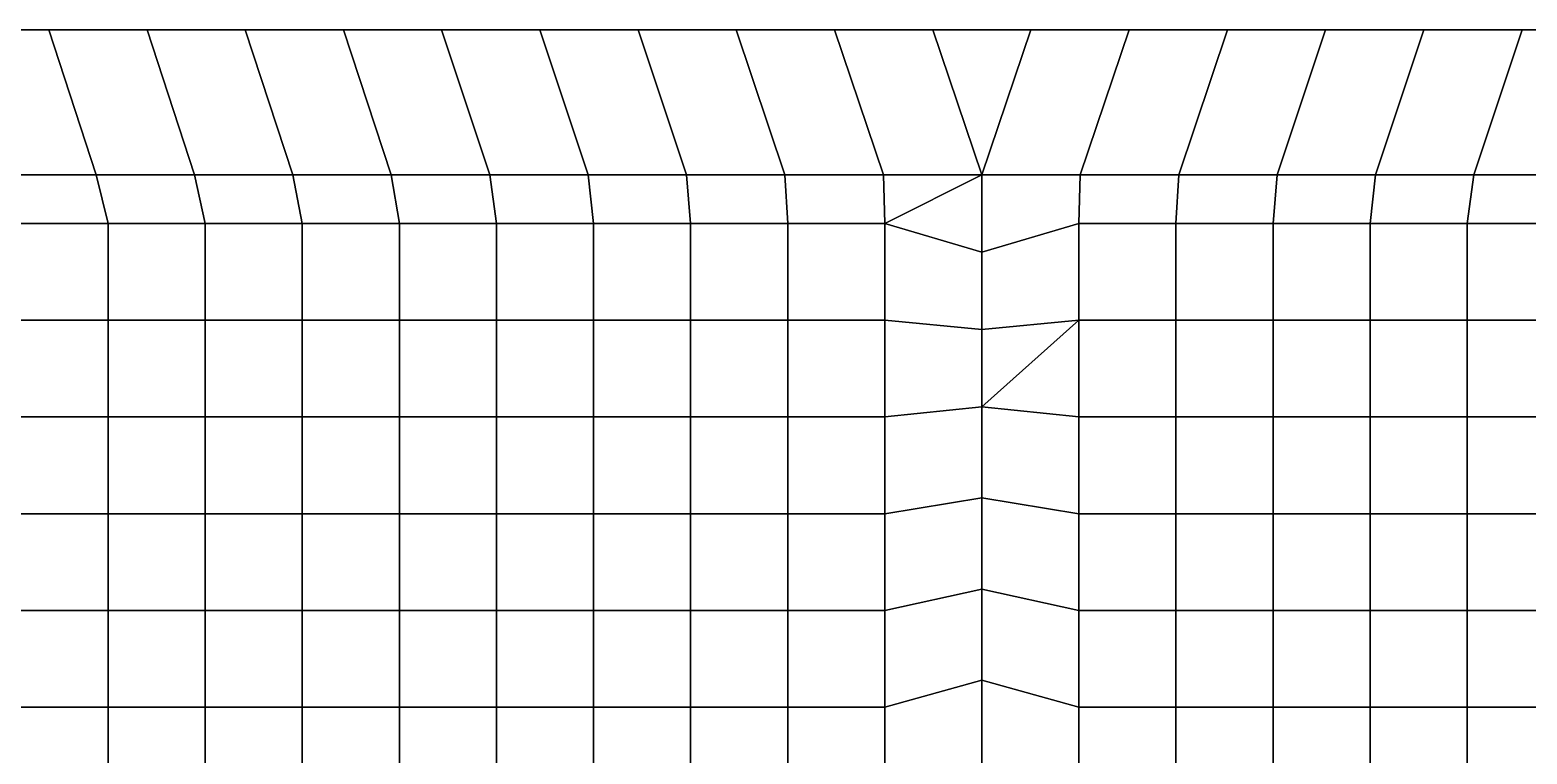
# Model space of a CAD drawing. Extents: x -13 to 39.3, y -26.5 to 20.6.
# Drawn here: x 8.23 to 15.97, y 16.8 to 20.55 of the extents above; entities that cross this region are included whole.
import ezdxf

# ---------------------------------------------------------------- set-up
doc = ezdxf.new("R2010")
doc.units = 0
doc.layers.add('BARS', color=1, linetype='CONTINUOUS')
doc.layers.add('FACES', color=5, linetype='CONTINUOUS')

msp = doc.modelspace()

# ---------------------------------------------------------------- linework, layer by layer
at = {"layer": 'BARS'}
for p, q in [((7.816, 20.55), (8.324, 20.55)), ((7.816, 20.55, 3.3), (8.324, 20.55, 3.3)), ((8.324, 20.55), (8.832, 20.55)), ((8.324, 20.55, 3.3), (8.832, 20.55, 3.3)), ((8.832, 20.55), (9.34, 20.55)), ((8.832, 20.55, 3.3), (9.34, 20.55, 3.3)), ((9.34, 20.55), (9.848, 20.55)), ((9.34, 20.55, 3.3), (9.848, 20.55, 3.3)), ((9.848, 20.55), (10.356, 20.55)), ((9.848, 20.55, 3.3), (10.356, 20.55, 3.3)), ((10.356, 20.55), (10.864, 20.55)), ((10.356, 20.55, 3.3), (10.864, 20.55, 3.3)), ((10.864, 20.55), (11.372, 20.55)), ((10.864, 20.55, 3.3), (11.372, 20.55, 3.3)), ((11.372, 20.55), (11.88, 20.55)), ((11.372, 20.55, 3.3), (11.88, 20.55, 3.3)), ((11.88, 20.55), (12.388, 20.55)), ((11.88, 20.55, 3.3), (12.388, 20.55, 3.3)), ((12.388, 20.55), (12.896, 20.55)), ((12.388, 20.55, 3.3), (12.896, 20.55, 3.3)), ((12.896, 20.55), (13.404, 20.55)), ((12.896, 20.55, 3.3), (13.404, 20.55, 3.3)), ((13.404, 20.55), (13.912, 20.55)), ((13.404, 20.55, 3.3), (13.912, 20.55, 3.3)), ((13.912, 20.55), (14.42, 20.55)), ((13.912, 20.55, 3.3), (14.42, 20.55, 3.3)), ((14.42, 20.55), (14.928, 20.55)), ((14.42, 20.55, 3.3), (14.928, 20.55, 3.3)), ((14.928, 20.55), (15.436, 20.55)), ((14.928, 20.55, 3.3), (15.436, 20.55, 3.3)), ((15.436, 20.55), (15.944, 20.55)), ((15.436, 20.55, 3.3), (15.944, 20.55, 3.3)), ((15.944, 20.55), (16.452, 20.55)), ((15.944, 20.55, 3.3), (16.452, 20.55, 3.3)), ((8.05909, 19.8), (8.56818, 19.8)), ((8.05909, 19.8, 3.3), (8.56818, 19.8, 3.3)), ((8.56818, 19.8), (9.07727, 19.8)), ((8.56818, 19.8, 3.3), (9.07727, 19.8, 3.3)), ((9.07727, 19.8), (9.58636, 19.8)), ((9.07727, 19.8, 3.3), (9.58636, 19.8, 3.3)), ((9.58636, 19.8), (10.0955, 19.8)), ((9.58636, 19.8, 3.3), (10.0955, 19.8, 3.3)), ((10.0955, 19.8), (10.6045, 19.8)), ((10.0955, 19.8, 3.3), (10.6045, 19.8, 3.3)), ((10.6045, 19.8), (11.1136, 19.8)), ((10.6045, 19.8, 3.3), (11.1136, 19.8, 3.3)), ((11.1136, 19.8), (11.6227, 19.8)), ((11.1136, 19.8, 3.3), (11.6227, 19.8, 3.3)), ((11.6227, 19.8), (12.1318, 19.8)), ((11.6227, 19.8, 3.3), (12.1318, 19.8, 3.3)), ((12.1318, 19.8), (12.6409, 19.8)), ((12.1318, 19.8, 3.3), (12.6409, 19.8, 3.3)), ((12.6409, 19.8), (13.15, 19.8)), ((12.6409, 19.8, 3.3), (13.15, 19.8, 3.3)), ((13.15, 19.8), (13.6591, 19.8)), ((13.15, 19.4), (13.15, 19.8)), ((13.15, 19.8, 3.3), (13.6591, 19.8, 3.3)), ((13.15, 19.4, 3.3), (13.15, 19.8, 3.3)), ((13.6591, 19.8), (14.1682, 19.8)), ((13.6591, 19.8, 3.3), (14.1682, 19.8, 3.3)), ((14.1682, 19.8), (14.6773, 19.8)), ((14.1682, 19.8, 3.3), (14.6773, 19.8, 3.3)), ((14.6773, 19.8), (15.1864, 19.8)), ((14.6773, 19.8, 3.3), (15.1864, 19.8, 3.3)), ((15.1864, 19.8), (15.6955, 19.8)), ((15.1864, 19.8, 3.3), (15.6955, 19.8, 3.3)), ((15.6955, 19.8), (16.2045, 19.8)), ((15.6955, 19.8, 3.3), (16.2045, 19.8, 3.3)), ((13.15, 19), (13.15, 19.4)), ((13.15, 19, 3.3), (13.15, 19.4, 3.3)), ((13.15, 18.6), (13.15, 19)), ((13.15, 18.6, 3.3), (13.15, 19, 3.3)), ((13.15, 18.1286), (13.15, 18.6)), ((13.15, 18.1286, 3.3), (13.15, 18.6, 3.3)), ((13.15, 17.6571), (13.15, 18.1286)), ((13.15, 17.6571, 3.3), (13.15, 18.1286, 3.3)), ((13.15, 17.1857), (13.15, 17.6571)), ((13.15, 17.1857, 3.3), (13.15, 17.6571, 3.3)), ((13.15, 16.7143), (13.15, 17.1857)), ((13.15, 16.7143, 3.3), (13.15, 17.1857, 3.3))]:
    msp.add_line(p, q, dxfattribs=at)
at = {"layer": 'FACES'}
for points in [[(8.56818, 19.8), (8.324, 20.55), (7.816, 20.55), (8.05909, 19.8)], [(8.56818, 19.8, 3.3), (8.324, 20.55, 3.3), (7.816, 20.55, 3.3), (8.05909, 19.8, 3.3)], [(9.07727, 19.8), (8.832, 20.55), (8.324, 20.55), (8.56818, 19.8)], [(9.07727, 19.8, 3.3), (8.832, 20.55, 3.3), (8.324, 20.55, 3.3), (8.56818, 19.8, 3.3)], [(9.58636, 19.8), (9.34, 20.55), (8.832, 20.55), (9.07727, 19.8)], [(9.58636, 19.8, 3.3), (9.34, 20.55, 3.3), (8.832, 20.55, 3.3), (9.07727, 19.8, 3.3)], [(10.0955, 19.8), (9.848, 20.55), (9.34, 20.55), (9.58636, 19.8)], [(10.0955, 19.8, 3.3), (9.848, 20.55, 3.3), (9.34, 20.55, 3.3), (9.58636, 19.8, 3.3)], [(10.6045, 19.8), (10.356, 20.55), (9.848, 20.55), (10.0955, 19.8)], [(10.6045, 19.8, 3.3), (10.356, 20.55, 3.3), (9.848, 20.55, 3.3), (10.0955, 19.8, 3.3)], [(11.1136, 19.8), (10.864, 20.55), (10.356, 20.55), (10.6045, 19.8)], [(11.1136, 19.8, 3.3), (10.864, 20.55, 3.3), (10.356, 20.55, 3.3), (10.6045, 19.8, 3.3)], [(11.6227, 19.8), (11.372, 20.55), (10.864, 20.55), (11.1136, 19.8)], [(11.6227, 19.8, 3.3), (11.372, 20.55, 3.3), (10.864, 20.55, 3.3), (11.1136, 19.8, 3.3)], [(12.1318, 19.8), (11.88, 20.55), (11.372, 20.55), (11.6227, 19.8)], [(12.1318, 19.8, 3.3), (11.88, 20.55, 3.3), (11.372, 20.55, 3.3), (11.6227, 19.8, 3.3)], [(12.6409, 19.8), (12.388, 20.55), (11.88, 20.55), (12.1318, 19.8)], [(12.6409, 19.8, 3.3), (12.388, 20.55, 3.3), (11.88, 20.55, 3.3), (12.1318, 19.8, 3.3)], [(13.15, 19.8), (12.896, 20.55), (12.388, 20.55), (12.6409, 19.8)], [(13.15, 19.8, 3.3), (12.896, 20.55, 3.3), (12.388, 20.55, 3.3), (12.6409, 19.8, 3.3)], [(13.15, 19.8), (13.404, 20.55), (12.896, 20.55)], [(13.15, 19.8, 3.3), (13.404, 20.55, 3.3), (12.896, 20.55, 3.3)], [(13.6591, 19.8), (13.912, 20.55), (13.404, 20.55), (13.15, 19.8)], [(13.6591, 19.8, 3.3), (13.912, 20.55, 3.3), (13.404, 20.55, 3.3), (13.15, 19.8, 3.3)], [(14.1682, 19.8), (14.42, 20.55), (13.912, 20.55), (13.6591, 19.8)], [(14.1682, 19.8, 3.3), (14.42, 20.55, 3.3), (13.912, 20.55, 3.3), (13.6591, 19.8, 3.3)], [(14.6773, 19.8), (14.928, 20.55), (14.42, 20.55), (14.1682, 19.8)], [(14.6773, 19.8, 3.3), (14.928, 20.55, 3.3), (14.42, 20.55, 3.3), (14.1682, 19.8, 3.3)], [(15.1864, 19.8), (15.436, 20.55), (14.928, 20.55), (14.6773, 19.8)], [(15.1864, 19.8, 3.3), (15.436, 20.55, 3.3), (14.928, 20.55, 3.3), (14.6773, 19.8, 3.3)], [(15.6955, 19.8), (15.944, 20.55), (15.436, 20.55), (15.1864, 19.8)], [(15.6955, 19.8, 3.3), (15.944, 20.55, 3.3), (15.436, 20.55, 3.3), (15.1864, 19.8, 3.3)], [(16.2045, 19.8), (16.452, 20.55), (15.944, 20.55), (15.6955, 19.8)], [(16.2045, 19.8, 3.3), (16.452, 20.55, 3.3), (15.944, 20.55, 3.3), (15.6955, 19.8, 3.3)], [(8.63098, 19.5486), (8.56818, 19.8), (8.05909, 19.8), (8.12887, 19.5486)], [(8.05909, 19.8), (8.05909, 19.8, 0.66), (8.56818, 19.8, 0.66), (8.56818, 19.8)], [(8.56818, 19.8, 0.66), (8.05909, 19.8, 0.66), (8.05909, 19.8, 1.32), (8.56818, 19.8, 1.32)], [(8.56818, 19.8, 1.32), (8.05909, 19.8, 1.32), (8.05909, 19.8, 1.98), (8.56818, 19.8, 1.98)], [(8.56818, 19.8, 1.98), (8.05909, 19.8, 1.98), (8.05909, 19.8, 2.64), (8.56818, 19.8, 2.64)], [(8.56818, 19.8, 2.64), (8.05909, 19.8, 2.64), (8.05909, 19.8, 3.3), (8.56818, 19.8, 3.3)], [(8.63098, 19.5486, 3.3), (8.56818, 19.8, 3.3), (8.05909, 19.8, 3.3), (8.12887, 19.5486, 3.3)], [(9.13309, 19.5486), (9.07727, 19.8), (8.56818, 19.8), (8.63098, 19.5486)], [(8.56818, 19.8), (8.56818, 19.8, 0.66), (9.07727, 19.8, 0.66), (9.07727, 19.8)], [(9.07727, 19.8, 0.66), (8.56818, 19.8, 0.66), (8.56818, 19.8, 1.32), (9.07727, 19.8, 1.32)], [(9.07727, 19.8, 1.32), (8.56818, 19.8, 1.32), (8.56818, 19.8, 1.98), (9.07727, 19.8, 1.98)], [(9.07727, 19.8, 1.98), (8.56818, 19.8, 1.98), (8.56818, 19.8, 2.64), (9.07727, 19.8, 2.64)], [(9.07727, 19.8, 2.64), (8.56818, 19.8, 2.64), (8.56818, 19.8, 3.3), (9.07727, 19.8, 3.3)], [(9.13309, 19.5486, 3.3), (9.07727, 19.8, 3.3), (8.56818, 19.8, 3.3), (8.63098, 19.5486, 3.3)], [(9.63521, 19.5486), (9.58636, 19.8), (9.07727, 19.8), (9.13309, 19.5486)], [(9.07727, 19.8), (9.07727, 19.8, 0.66), (9.58636, 19.8, 0.66), (9.58636, 19.8)], [(9.58636, 19.8, 0.66), (9.07727, 19.8, 0.66), (9.07727, 19.8, 1.32), (9.58636, 19.8, 1.32)], [(9.58636, 19.8, 1.32), (9.07727, 19.8, 1.32), (9.07727, 19.8, 1.98), (9.58636, 19.8, 1.98)], [(9.58636, 19.8, 1.98), (9.07727, 19.8, 1.98), (9.07727, 19.8, 2.64), (9.58636, 19.8, 2.64)], [(9.58636, 19.8, 2.64), (9.07727, 19.8, 2.64), (9.07727, 19.8, 3.3), (9.58636, 19.8, 3.3)], [(9.63521, 19.5486, 3.3), (9.58636, 19.8, 3.3), (9.07727, 19.8, 3.3), (9.13309, 19.5486, 3.3)], [(10.1373, 19.5486), (10.0955, 19.8), (9.58636, 19.8), (9.63521, 19.5486)], [(9.58636, 19.8), (9.58636, 19.8, 0.66), (10.0955, 19.8, 0.66), (10.0955, 19.8)], [(10.0955, 19.8, 0.66), (9.58636, 19.8, 0.66), (9.58636, 19.8, 1.32), (10.0955, 19.8, 1.32)], [(10.0955, 19.8, 1.32), (9.58636, 19.8, 1.32), (9.58636, 19.8, 1.98), (10.0955, 19.8, 1.98)], [(10.0955, 19.8, 1.98), (9.58636, 19.8, 1.98), (9.58636, 19.8, 2.64), (10.0955, 19.8, 2.64)], [(10.0955, 19.8, 2.64), (9.58636, 19.8, 2.64), (9.58636, 19.8, 3.3), (10.0955, 19.8, 3.3)], [(10.1373, 19.5486, 3.3), (10.0955, 19.8, 3.3), (9.58636, 19.8, 3.3), (9.63521, 19.5486, 3.3)], [(10.6394, 19.5486), (10.6045, 19.8), (10.0955, 19.8), (10.1373, 19.5486)], [(10.0955, 19.8), (10.0955, 19.8, 0.66), (10.6045, 19.8, 0.66), (10.6045, 19.8)], [(10.6045, 19.8, 0.66), (10.0955, 19.8, 0.66), (10.0955, 19.8, 1.32), (10.6045, 19.8, 1.32)], [(10.6045, 19.8, 1.32), (10.0955, 19.8, 1.32), (10.0955, 19.8, 1.98), (10.6045, 19.8, 1.98)], [(10.6045, 19.8, 1.98), (10.0955, 19.8, 1.98), (10.0955, 19.8, 2.64), (10.6045, 19.8, 2.64)], [(10.6045, 19.8, 2.64), (10.0955, 19.8, 2.64), (10.0955, 19.8, 3.3), (10.6045, 19.8, 3.3)], [(10.6394, 19.5486, 3.3), (10.6045, 19.8, 3.3), (10.0955, 19.8, 3.3), (10.1373, 19.5486, 3.3)], [(11.1415, 19.5486), (11.1136, 19.8), (10.6045, 19.8), (10.6394, 19.5486)], [(10.6045, 19.8), (10.6045, 19.8, 0.66), (11.1136, 19.8, 0.66), (11.1136, 19.8)], [(11.1136, 19.8, 0.66), (10.6045, 19.8, 0.66), (10.6045, 19.8, 1.32), (11.1136, 19.8, 1.32)], [(11.1136, 19.8, 1.32), (10.6045, 19.8, 1.32), (10.6045, 19.8, 1.98), (11.1136, 19.8, 1.98)], [(11.1136, 19.8, 1.98), (10.6045, 19.8, 1.98), (10.6045, 19.8, 2.64), (11.1136, 19.8, 2.64)], [(11.1136, 19.8, 2.64), (10.6045, 19.8, 2.64), (10.6045, 19.8, 3.3), (11.1136, 19.8, 3.3)], [(11.1415, 19.5486, 3.3), (11.1136, 19.8, 3.3), (10.6045, 19.8, 3.3), (10.6394, 19.5486, 3.3)], [(11.6437, 19.5486), (11.6227, 19.8), (11.1136, 19.8), (11.1415, 19.5486)], [(11.1136, 19.8), (11.1136, 19.8, 0.66), (11.6227, 19.8, 0.66), (11.6227, 19.8)], [(11.6227, 19.8, 0.66), (11.1136, 19.8, 0.66), (11.1136, 19.8, 1.32), (11.6227, 19.8, 1.32)], [(11.6227, 19.8, 1.32), (11.1136, 19.8, 1.32), (11.1136, 19.8, 1.98), (11.6227, 19.8, 1.98)], [(11.6227, 19.8, 1.98), (11.1136, 19.8, 1.98), (11.1136, 19.8, 2.64), (11.6227, 19.8, 2.64)], [(11.6227, 19.8, 2.64), (11.1136, 19.8, 2.64), (11.1136, 19.8, 3.3), (11.6227, 19.8, 3.3)], [(11.6437, 19.5486, 3.3), (11.6227, 19.8, 3.3), (11.1136, 19.8, 3.3), (11.1415, 19.5486, 3.3)], [(12.1458, 19.5486), (12.1318, 19.8), (11.6227, 19.8), (11.6437, 19.5486)], [(11.6227, 19.8), (11.6227, 19.8, 0.66), (12.1318, 19.8, 0.66), (12.1318, 19.8)], [(12.1318, 19.8, 0.66), (11.6227, 19.8, 0.66), (11.6227, 19.8, 1.32), (12.1318, 19.8, 1.32)], [(12.1318, 19.8, 1.32), (11.6227, 19.8, 1.32), (11.6227, 19.8, 1.98), (12.1318, 19.8, 1.98)], [(12.1318, 19.8, 1.98), (11.6227, 19.8, 1.98), (11.6227, 19.8, 2.64), (12.1318, 19.8, 2.64)], [(12.1318, 19.8, 2.64), (11.6227, 19.8, 2.64), (11.6227, 19.8, 3.3), (12.1318, 19.8, 3.3)], [(12.1458, 19.5486, 3.3), (12.1318, 19.8, 3.3), (11.6227, 19.8, 3.3), (11.6437, 19.5486, 3.3)], [(12.6479, 19.5486), (12.6409, 19.8), (12.1318, 19.8), (12.1458, 19.5486)], [(12.1318, 19.8), (12.1318, 19.8, 0.66), (12.6409, 19.8, 0.66), (12.6409, 19.8)], [(12.6409, 19.8, 0.66), (12.1318, 19.8, 0.66), (12.1318, 19.8, 1.32), (12.6409, 19.8, 1.32)], [(12.6409, 19.8, 1.32), (12.1318, 19.8, 1.32), (12.1318, 19.8, 1.98), (12.6409, 19.8, 1.98)], [(12.6409, 19.8, 1.98), (12.1318, 19.8, 1.98), (12.1318, 19.8, 2.64), (12.6409, 19.8, 2.64)], [(12.6409, 19.8, 2.64), (12.1318, 19.8, 2.64), (12.1318, 19.8, 3.3), (12.6409, 19.8, 3.3)], [(12.6479, 19.5486, 3.3), (12.6409, 19.8, 3.3), (12.1318, 19.8, 3.3), (12.1458, 19.5486, 3.3)], [(13.15, 19.8), (12.6409, 19.8), (12.6479, 19.5486)], [(12.6409, 19.8), (12.6409, 19.8, 0.66), (13.15, 19.8, 0.66), (13.15, 19.8)], [(13.15, 19.8, 0.66), (12.6409, 19.8, 0.66), (12.6409, 19.8, 1.32), (13.15, 19.8, 1.32)], [(13.15, 19.8, 1.32), (12.6409, 19.8, 1.32), (12.6409, 19.8, 1.98), (13.15, 19.8, 1.98)], [(13.15, 19.8, 1.98), (12.6409, 19.8, 1.98), (12.6409, 19.8, 2.64), (13.15, 19.8, 2.64)], [(13.15, 19.8, 2.64), (12.6409, 19.8, 2.64), (12.6409, 19.8, 3.3), (13.15, 19.8, 3.3)], [(13.15, 19.8, 3.3), (12.6409, 19.8, 3.3), (12.6479, 19.5486, 3.3)], [(13.15, 19.4), (13.15, 19.8), (12.6479, 19.5486)], [(13.15, 19.4, 3.3), (13.15, 19.8, 3.3), (12.6479, 19.5486, 3.3)], [(13.6521, 19.5486), (13.6591, 19.8), (13.15, 19.8), (13.15, 19.4)], [(13.15, 19.8), (13.15, 19.8, 0.66), (13.6591, 19.8, 0.66), (13.6591, 19.8)], [(13.15, 19.8, 0.66), (13.15, 19.8, 1.32), (13.6591, 19.8, 1.32), (13.6591, 19.8, 0.66)], [(13.15, 19.8, 1.32), (13.15, 19.8, 1.98), (13.6591, 19.8, 1.98), (13.6591, 19.8, 1.32)], [(13.15, 19.8, 1.98), (13.15, 19.8, 2.64), (13.6591, 19.8, 2.64), (13.6591, 19.8, 1.98)], [(13.6591, 19.8, 2.64), (13.15, 19.8, 2.64), (13.15, 19.8, 3.3), (13.6591, 19.8, 3.3)], [(13.15, 19.4, 0.66), (13.15, 19.4), (13.15, 19.8), (13.15, 19.8, 0.66)], [(13.15, 19.4, 0.66), (13.15, 19.8, 0.66), (13.15, 19.8, 1.32), (13.15, 19.4, 1.32)], [(13.15, 19.4, 1.32), (13.15, 19.8, 1.32), (13.15, 19.8, 1.98), (13.15, 19.4, 1.98)], [(13.15, 19.4, 1.98), (13.15, 19.8, 1.98), (13.15, 19.8, 2.64), (13.15, 19.4, 2.64)], [(13.15, 19.4, 2.64), (13.15, 19.8, 2.64), (13.15, 19.8, 3.3), (13.15, 19.4, 3.3)], [(13.6521, 19.5486, 3.3), (13.6591, 19.8, 3.3), (13.15, 19.8, 3.3), (13.15, 19.4, 3.3)], [(14.1542, 19.5486), (14.1682, 19.8), (13.6591, 19.8), (13.6521, 19.5486)], [(14.1542, 19.5486, 3.3), (14.1682, 19.8, 3.3), (13.6591, 19.8, 3.3), (13.6521, 19.5486, 3.3)], [(13.6591, 19.8), (13.6591, 19.8, 0.66), (14.1682, 19.8, 0.66), (14.1682, 19.8)], [(13.6591, 19.8, 0.66), (13.6591, 19.8, 1.32), (14.1682, 19.8, 1.32), (14.1682, 19.8, 0.66)], [(13.6591, 19.8, 1.32), (13.6591, 19.8, 1.98), (14.1682, 19.8, 1.98), (14.1682, 19.8, 1.32)], [(13.6591, 19.8, 1.98), (13.6591, 19.8, 2.64), (14.1682, 19.8, 2.64), (14.1682, 19.8, 1.98)], [(14.1682, 19.8, 2.64), (13.6591, 19.8, 2.64), (13.6591, 19.8, 3.3), (14.1682, 19.8, 3.3)], [(14.6563, 19.5486), (14.6773, 19.8), (14.1682, 19.8), (14.1542, 19.5486)], [(14.6563, 19.5486, 3.3), (14.6773, 19.8, 3.3), (14.1682, 19.8, 3.3), (14.1542, 19.5486, 3.3)], [(14.1682, 19.8), (14.1682, 19.8, 0.66), (14.6773, 19.8, 0.66), (14.6773, 19.8)], [(14.1682, 19.8, 0.66), (14.1682, 19.8, 1.32), (14.6773, 19.8, 1.32), (14.6773, 19.8, 0.66)], [(14.1682, 19.8, 1.32), (14.1682, 19.8, 1.98), (14.6773, 19.8, 1.98), (14.6773, 19.8, 1.32)], [(14.1682, 19.8, 1.98), (14.1682, 19.8, 2.64), (14.6773, 19.8, 2.64), (14.6773, 19.8, 1.98)], [(14.6773, 19.8, 2.64), (14.1682, 19.8, 2.64), (14.1682, 19.8, 3.3), (14.6773, 19.8, 3.3)], [(15.1585, 19.5486), (15.1864, 19.8), (14.6773, 19.8), (14.6563, 19.5486)], [(15.1585, 19.5486, 3.3), (15.1864, 19.8, 3.3), (14.6773, 19.8, 3.3), (14.6563, 19.5486, 3.3)], [(14.6773, 19.8), (14.6773, 19.8, 0.66), (15.1864, 19.8, 0.66), (15.1864, 19.8)], [(14.6773, 19.8, 0.66), (14.6773, 19.8, 1.32), (15.1864, 19.8, 1.32), (15.1864, 19.8, 0.66)], [(14.6773, 19.8, 1.32), (14.6773, 19.8, 1.98), (15.1864, 19.8, 1.98), (15.1864, 19.8, 1.32)], [(14.6773, 19.8, 1.98), (14.6773, 19.8, 2.64), (15.1864, 19.8, 2.64), (15.1864, 19.8, 1.98)], [(15.1864, 19.8, 2.64), (14.6773, 19.8, 2.64), (14.6773, 19.8, 3.3), (15.1864, 19.8, 3.3)], [(15.6606, 19.5486), (15.6955, 19.8), (15.1864, 19.8), (15.1585, 19.5486)], [(15.6606, 19.5486, 3.3), (15.6955, 19.8, 3.3), (15.1864, 19.8, 3.3), (15.1585, 19.5486, 3.3)], [(15.1864, 19.8), (15.1864, 19.8, 0.66), (15.6955, 19.8, 0.66), (15.6955, 19.8)], [(15.1864, 19.8, 0.66), (15.1864, 19.8, 1.32), (15.6955, 19.8, 1.32), (15.6955, 19.8, 0.66)], [(15.1864, 19.8, 1.32), (15.1864, 19.8, 1.98), (15.6955, 19.8, 1.98), (15.6955, 19.8, 1.32)], [(15.1864, 19.8, 1.98), (15.1864, 19.8, 2.64), (15.6955, 19.8, 2.64), (15.6955, 19.8, 1.98)], [(15.6955, 19.8, 2.64), (15.1864, 19.8, 2.64), (15.1864, 19.8, 3.3), (15.6955, 19.8, 3.3)], [(16.1627, 19.5486), (16.2045, 19.8), (15.6955, 19.8), (15.6606, 19.5486)], [(16.1627, 19.5486, 3.3), (16.2045, 19.8, 3.3), (15.6955, 19.8, 3.3), (15.6606, 19.5486, 3.3)], [(15.6955, 19.8), (15.6955, 19.8, 0.66), (16.2045, 19.8, 0.66), (16.2045, 19.8)], [(15.6955, 19.8, 0.66), (15.6955, 19.8, 1.32), (16.2045, 19.8, 1.32), (16.2045, 19.8, 0.66)], [(15.6955, 19.8, 1.32), (15.6955, 19.8, 1.98), (16.2045, 19.8, 1.98), (16.2045, 19.8, 1.32)], [(15.6955, 19.8, 1.98), (15.6955, 19.8, 2.64), (16.2045, 19.8, 2.64), (16.2045, 19.8, 1.98)], [(16.2045, 19.8, 2.64), (15.6955, 19.8, 2.64), (15.6955, 19.8, 3.3), (16.2045, 19.8, 3.3)], [(8.63098, 19.5486), (8.12887, 19.5486), (8.12887, 19.0479), (8.63098, 19.0479)], [(8.63098, 19.5486, 3.3), (8.12887, 19.5486, 3.3), (8.12887, 19.0479, 3.3), (8.63098, 19.0479, 3.3)], [(9.13309, 19.5486), (8.63098, 19.5486), (8.63098, 19.0479), (9.13309, 19.0479)], [(9.13309, 19.5486, 3.3), (8.63098, 19.5486, 3.3), (8.63098, 19.0479, 3.3), (9.13309, 19.0479, 3.3)], [(9.63521, 19.5486), (9.13309, 19.5486), (9.13309, 19.0479), (9.63521, 19.0479)], [(9.63521, 19.5486, 3.3), (9.13309, 19.5486, 3.3), (9.13309, 19.0479, 3.3), (9.63521, 19.0479, 3.3)], [(10.1373, 19.5486), (9.63521, 19.5486), (9.63521, 19.0479), (10.1373, 19.0479)], [(10.1373, 19.5486, 3.3), (9.63521, 19.5486, 3.3), (9.63521, 19.0479, 3.3), (10.1373, 19.0479, 3.3)], [(10.6394, 19.5486), (10.1373, 19.5486), (10.1373, 19.0479), (10.6394, 19.0479)], [(10.6394, 19.5486, 3.3), (10.1373, 19.5486, 3.3), (10.1373, 19.0479, 3.3), (10.6394, 19.0479, 3.3)], [(11.1415, 19.5486), (10.6394, 19.5486), (10.6394, 19.0479), (11.1415, 19.0479)], [(11.1415, 19.5486, 3.3), (10.6394, 19.5486, 3.3), (10.6394, 19.0479, 3.3), (11.1415, 19.0479, 3.3)], [(11.6437, 19.5486), (11.1415, 19.5486), (11.1415, 19.0479), (11.6437, 19.0479)], [(11.6437, 19.5486, 3.3), (11.1415, 19.5486, 3.3), (11.1415, 19.0479, 3.3), (11.6437, 19.0479, 3.3)], [(12.1458, 19.5486), (11.6437, 19.5486), (11.6437, 19.0479), (12.1458, 19.0479)], [(12.1458, 19.5486, 3.3), (11.6437, 19.5486, 3.3), (11.6437, 19.0479, 3.3), (12.1458, 19.0479, 3.3)], [(12.6479, 19.5486), (12.1458, 19.5486), (12.1458, 19.0479), (12.6479, 19.0479)], [(12.6479, 19.5486, 3.3), (12.1458, 19.5486, 3.3), (12.1458, 19.0479, 3.3), (12.6479, 19.0479, 3.3)], [(13.15, 19.4), (12.6479, 19.5486), (12.6479, 19.0479), (13.15, 19)], [(13.15, 19.4, 3.3), (12.6479, 19.5486, 3.3), (12.6479, 19.0479, 3.3), (13.15, 19, 3.3)], [(13.6521, 19.0479), (13.6521, 19.5486), (13.15, 19.4), (13.15, 19)], [(13.6521, 19.0479, 3.3), (13.6521, 19.5486, 3.3), (13.15, 19.4, 3.3), (13.15, 19, 3.3)], [(14.1542, 19.5486), (13.6521, 19.5486), (13.6521, 19.0479), (14.1542, 19.0479)], [(14.1542, 19.5486, 3.3), (13.6521, 19.5486, 3.3), (13.6521, 19.0479, 3.3), (14.1542, 19.0479, 3.3)], [(14.6563, 19.5486), (14.1542, 19.5486), (14.1542, 19.0479), (14.6563, 19.0479)], [(14.6563, 19.5486, 3.3), (14.1542, 19.5486, 3.3), (14.1542, 19.0479, 3.3), (14.6563, 19.0479, 3.3)], [(15.1585, 19.5486), (14.6563, 19.5486), (14.6563, 19.0479), (15.1585, 19.0479)], [(15.1585, 19.5486, 3.3), (14.6563, 19.5486, 3.3), (14.6563, 19.0479, 3.3), (15.1585, 19.0479, 3.3)], [(15.6606, 19.5486), (15.1585, 19.5486), (15.1585, 19.0479), (15.6606, 19.0479)], [(15.6606, 19.5486, 3.3), (15.1585, 19.5486, 3.3), (15.1585, 19.0479, 3.3), (15.6606, 19.0479, 3.3)], [(16.1627, 19.5486), (15.6606, 19.5486), (15.6606, 19.0479), (16.1627, 19.0479)], [(16.1627, 19.5486, 3.3), (15.6606, 19.5486, 3.3), (15.6606, 19.0479, 3.3), (16.1627, 19.0479, 3.3)], [(13.15, 19, 0.66), (13.15, 19), (13.15, 19.4), (13.15, 19.4, 0.66)], [(13.15, 19, 1.32), (13.15, 19, 0.66), (13.15, 19.4, 0.66), (13.15, 19.4, 1.32)], [(13.15, 19, 1.98), (13.15, 19, 1.32), (13.15, 19.4, 1.32), (13.15, 19.4, 1.98)], [(13.15, 19, 2.64), (13.15, 19, 1.98), (13.15, 19.4, 1.98), (13.15, 19.4, 2.64)], [(13.15, 19, 2.64), (13.15, 19.4, 2.64), (13.15, 19.4, 3.3), (13.15, 19, 3.3)], [(8.63098, 19.0479), (8.12887, 19.0479), (8.12887, 18.5472), (8.63098, 18.5472)], [(8.63098, 19.0479, 3.3), (8.12887, 19.0479, 3.3), (8.12887, 18.5472, 3.3), (8.63098, 18.5472, 3.3)], [(9.13309, 19.0479), (8.63098, 19.0479), (8.63098, 18.5472), (9.13309, 18.5472)], [(9.13309, 19.0479, 3.3), (8.63098, 19.0479, 3.3), (8.63098, 18.5472, 3.3), (9.13309, 18.5472, 3.3)], [(9.63521, 19.0479), (9.13309, 19.0479), (9.13309, 18.5472), (9.63521, 18.5472)], [(9.63521, 19.0479, 3.3), (9.13309, 19.0479, 3.3), (9.13309, 18.5472, 3.3), (9.63521, 18.5472, 3.3)], [(10.1373, 19.0479), (9.63521, 19.0479), (9.63521, 18.5472), (10.1373, 18.5472)], [(10.1373, 19.0479, 3.3), (9.63521, 19.0479, 3.3), (9.63521, 18.5472, 3.3), (10.1373, 18.5472, 3.3)], [(10.6394, 19.0479), (10.1373, 19.0479), (10.1373, 18.5472), (10.6394, 18.5472)], [(10.6394, 19.0479, 3.3), (10.1373, 19.0479, 3.3), (10.1373, 18.5472, 3.3), (10.6394, 18.5472, 3.3)], [(11.1415, 19.0479), (10.6394, 19.0479), (10.6394, 18.5472), (11.1415, 18.5472)], [(11.1415, 19.0479, 3.3), (10.6394, 19.0479, 3.3), (10.6394, 18.5472, 3.3), (11.1415, 18.5472, 3.3)], [(11.6437, 19.0479), (11.1415, 19.0479), (11.1415, 18.5472), (11.6437, 18.5472)], [(11.6437, 19.0479, 3.3), (11.1415, 19.0479, 3.3), (11.1415, 18.5472, 3.3), (11.6437, 18.5472, 3.3)], [(12.1458, 19.0479), (11.6437, 19.0479), (11.6437, 18.5472), (12.1458, 18.5472)], [(12.1458, 19.0479, 3.3), (11.6437, 19.0479, 3.3), (11.6437, 18.5472, 3.3), (12.1458, 18.5472, 3.3)], [(12.6479, 19.0479), (12.1458, 19.0479), (12.1458, 18.5472), (12.6479, 18.5472)], [(12.6479, 19.0479, 3.3), (12.1458, 19.0479, 3.3), (12.1458, 18.5472, 3.3), (12.6479, 18.5472, 3.3)], [(13.15, 19), (12.6479, 19.0479), (12.6479, 18.5472), (13.15, 18.6)], [(13.15, 19, 3.3), (12.6479, 19.0479, 3.3), (12.6479, 18.5472, 3.3), (13.15, 18.6, 3.3)], [(13.6521, 18.5472), (13.6521, 19.0479), (13.15, 18.6)], [(13.6521, 19.0479), (13.15, 19), (13.15, 18.6)], [(13.6521, 18.5472, 3.3), (13.6521, 19.0479, 3.3), (13.15, 18.6, 3.3)], [(13.6521, 19.0479, 3.3), (13.15, 19, 3.3), (13.15, 18.6, 3.3)], [(13.15, 18.6, 0.66), (13.15, 18.6), (13.15, 19), (13.15, 19, 0.66)], [(13.15, 18.6, 1.32), (13.15, 18.6, 0.66), (13.15, 19, 0.66), (13.15, 19, 1.32)], [(13.15, 18.6, 1.98), (13.15, 18.6, 1.32), (13.15, 19, 1.32), (13.15, 19, 1.98)], [(13.15, 18.6, 2.64), (13.15, 18.6, 1.98), (13.15, 19, 1.98), (13.15, 19, 2.64)], [(13.15, 18.6, 2.64), (13.15, 19, 2.64), (13.15, 19, 3.3), (13.15, 18.6, 3.3)], [(14.1542, 19.0479), (13.6521, 19.0479), (13.6521, 18.5472), (14.1542, 18.5472)], [(14.1542, 19.0479, 3.3), (13.6521, 19.0479, 3.3), (13.6521, 18.5472, 3.3), (14.1542, 18.5472, 3.3)], [(14.6563, 19.0479), (14.1542, 19.0479), (14.1542, 18.5472), (14.6563, 18.5472)], [(14.6563, 19.0479, 3.3), (14.1542, 19.0479, 3.3), (14.1542, 18.5472, 3.3), (14.6563, 18.5472, 3.3)], [(15.1585, 19.0479), (14.6563, 19.0479), (14.6563, 18.5472), (15.1585, 18.5472)], [(15.1585, 19.0479, 3.3), (14.6563, 19.0479, 3.3), (14.6563, 18.5472, 3.3), (15.1585, 18.5472, 3.3)], [(15.6606, 19.0479), (15.1585, 19.0479), (15.1585, 18.5472), (15.6606, 18.5472)], [(15.6606, 19.0479, 3.3), (15.1585, 19.0479, 3.3), (15.1585, 18.5472, 3.3), (15.6606, 18.5472, 3.3)], [(16.1627, 19.0479), (15.6606, 19.0479), (15.6606, 18.5472), (16.1627, 18.5472)], [(16.1627, 19.0479, 3.3), (15.6606, 19.0479, 3.3), (15.6606, 18.5472, 3.3), (16.1627, 18.5472, 3.3)], [(13.15, 18.1286), (13.15, 18.6), (12.6479, 18.5472), (12.6479, 18.0465)], [(13.15, 18.1286, 3.3), (13.15, 18.6, 3.3), (12.6479, 18.5472, 3.3), (12.6479, 18.0465, 3.3)], [(13.6521, 18.5472), (13.15, 18.6), (13.15, 18.1286), (13.6521, 18.0465)], [(13.15, 18.1286, 0.66), (13.15, 18.1286), (13.15, 18.6), (13.15, 18.6, 0.66)], [(13.15, 18.1286, 1.32), (13.15, 18.1286, 0.66), (13.15, 18.6, 0.66), (13.15, 18.6, 1.32)], [(13.15, 18.1286, 1.98), (13.15, 18.1286, 1.32), (13.15, 18.6, 1.32), (13.15, 18.6, 1.98)], [(13.15, 18.1286, 2.64), (13.15, 18.1286, 1.98), (13.15, 18.6, 1.98), (13.15, 18.6, 2.64)], [(13.15, 18.1286, 2.64), (13.15, 18.6, 2.64), (13.15, 18.6, 3.3), (13.15, 18.1286, 3.3)], [(13.6521, 18.5472, 3.3), (13.15, 18.6, 3.3), (13.15, 18.1286, 3.3), (13.6521, 18.0465, 3.3)], [(8.63098, 18.5472), (8.12887, 18.5472), (8.12887, 18.0465), (8.63098, 18.0465)], [(8.63098, 18.5472, 3.3), (8.12887, 18.5472, 3.3), (8.12887, 18.0465, 3.3), (8.63098, 18.0465, 3.3)], [(9.13309, 18.5472), (8.63098, 18.5472), (8.63098, 18.0465), (9.13309, 18.0465)], [(9.13309, 18.5472, 3.3), (8.63098, 18.5472, 3.3), (8.63098, 18.0465, 3.3), (9.13309, 18.0465, 3.3)], [(9.63521, 18.5472), (9.13309, 18.5472), (9.13309, 18.0465), (9.63521, 18.0465)], [(9.63521, 18.5472, 3.3), (9.13309, 18.5472, 3.3), (9.13309, 18.0465, 3.3), (9.63521, 18.0465, 3.3)], [(10.1373, 18.5472), (9.63521, 18.5472), (9.63521, 18.0465), (10.1373, 18.0465)], [(10.1373, 18.5472, 3.3), (9.63521, 18.5472, 3.3), (9.63521, 18.0465, 3.3), (10.1373, 18.0465, 3.3)], [(10.6394, 18.5472), (10.1373, 18.5472), (10.1373, 18.0465), (10.6394, 18.0465)], [(10.6394, 18.5472, 3.3), (10.1373, 18.5472, 3.3), (10.1373, 18.0465, 3.3), (10.6394, 18.0465, 3.3)], [(11.1415, 18.5472), (10.6394, 18.5472), (10.6394, 18.0465), (11.1415, 18.0465)], [(11.1415, 18.5472, 3.3), (10.6394, 18.5472, 3.3), (10.6394, 18.0465, 3.3), (11.1415, 18.0465, 3.3)], [(11.6437, 18.5472), (11.1415, 18.5472), (11.1415, 18.0465), (11.6437, 18.0465)], [(11.6437, 18.5472, 3.3), (11.1415, 18.5472, 3.3), (11.1415, 18.0465, 3.3), (11.6437, 18.0465, 3.3)], [(12.1458, 18.5472), (11.6437, 18.5472), (11.6437, 18.0465), (12.1458, 18.0465)], [(12.1458, 18.5472, 3.3), (11.6437, 18.5472, 3.3), (11.6437, 18.0465, 3.3), (12.1458, 18.0465, 3.3)], [(12.6479, 18.5472), (12.1458, 18.5472), (12.1458, 18.0465), (12.6479, 18.0465)], [(12.6479, 18.5472, 3.3), (12.1458, 18.5472, 3.3), (12.1458, 18.0465, 3.3), (12.6479, 18.0465, 3.3)], [(14.1542, 18.5472), (13.6521, 18.5472), (13.6521, 18.0465), (14.1542, 18.0465)], [(14.1542, 18.5472, 3.3), (13.6521, 18.5472, 3.3), (13.6521, 18.0465, 3.3), (14.1542, 18.0465, 3.3)], [(14.6563, 18.5472), (14.1542, 18.5472), (14.1542, 18.0465), (14.6563, 18.0465)], [(14.6563, 18.5472, 3.3), (14.1542, 18.5472, 3.3), (14.1542, 18.0465, 3.3), (14.6563, 18.0465, 3.3)], [(15.1585, 18.5472), (14.6563, 18.5472), (14.6563, 18.0465), (15.1585, 18.0465)], [(15.1585, 18.5472, 3.3), (14.6563, 18.5472, 3.3), (14.6563, 18.0465, 3.3), (15.1585, 18.0465, 3.3)], [(15.6606, 18.5472), (15.1585, 18.5472), (15.1585, 18.0465), (15.6606, 18.0465)], [(15.6606, 18.5472, 3.3), (15.1585, 18.5472, 3.3), (15.1585, 18.0465, 3.3), (15.6606, 18.0465, 3.3)], [(16.1627, 18.5472), (15.6606, 18.5472), (15.6606, 18.0465), (16.1627, 18.0465)], [(16.1627, 18.5472, 3.3), (15.6606, 18.5472, 3.3), (15.6606, 18.0465, 3.3), (16.1627, 18.0465, 3.3)], [(13.15, 18.1286), (12.6479, 18.0465), (12.6479, 17.5458), (13.15, 17.6571)], [(13.15, 18.1286, 3.3), (12.6479, 18.0465, 3.3), (12.6479, 17.5458, 3.3), (13.15, 17.6571, 3.3)], [(13.6521, 18.0465), (13.15, 18.1286), (13.15, 17.6571), (13.6521, 17.5458)], [(13.15, 17.6571, 0.66), (13.15, 17.6571), (13.15, 18.1286), (13.15, 18.1286, 0.66)], [(13.15, 17.6571, 1.32), (13.15, 17.6571, 0.66), (13.15, 18.1286, 0.66), (13.15, 18.1286, 1.32)], [(13.15, 17.6571, 1.98), (13.15, 17.6571, 1.32), (13.15, 18.1286, 1.32), (13.15, 18.1286, 1.98)], [(13.15, 17.6571, 2.64), (13.15, 17.6571, 1.98), (13.15, 18.1286, 1.98), (13.15, 18.1286, 2.64)], [(13.15, 17.6571, 2.64), (13.15, 18.1286, 2.64), (13.15, 18.1286, 3.3), (13.15, 17.6571, 3.3)], [(13.6521, 18.0465, 3.3), (13.15, 18.1286, 3.3), (13.15, 17.6571, 3.3), (13.6521, 17.5458, 3.3)], [(8.63098, 18.0465), (8.12887, 18.0465), (8.12887, 17.5458), (8.63098, 17.5458)], [(8.63098, 18.0465, 3.3), (8.12887, 18.0465, 3.3), (8.12887, 17.5458, 3.3), (8.63098, 17.5458, 3.3)], [(9.13309, 18.0465), (8.63098, 18.0465), (8.63098, 17.5458), (9.13309, 17.5458)], [(9.13309, 18.0465, 3.3), (8.63098, 18.0465, 3.3), (8.63098, 17.5458, 3.3), (9.13309, 17.5458, 3.3)], [(9.63521, 18.0465), (9.13309, 18.0465), (9.13309, 17.5458), (9.63521, 17.5458)], [(9.63521, 18.0465, 3.3), (9.13309, 18.0465, 3.3), (9.13309, 17.5458, 3.3), (9.63521, 17.5458, 3.3)], [(10.1373, 18.0465), (9.63521, 18.0465), (9.63521, 17.5458), (10.1373, 17.5458)], [(10.1373, 18.0465, 3.3), (9.63521, 18.0465, 3.3), (9.63521, 17.5458, 3.3), (10.1373, 17.5458, 3.3)], [(10.6394, 18.0465), (10.1373, 18.0465), (10.1373, 17.5458), (10.6394, 17.5458)], [(10.6394, 18.0465, 3.3), (10.1373, 18.0465, 3.3), (10.1373, 17.5458, 3.3), (10.6394, 17.5458, 3.3)], [(11.1415, 18.0465), (10.6394, 18.0465), (10.6394, 17.5458), (11.1415, 17.5458)], [(11.1415, 18.0465, 3.3), (10.6394, 18.0465, 3.3), (10.6394, 17.5458, 3.3), (11.1415, 17.5458, 3.3)], [(11.6437, 18.0465), (11.1415, 18.0465), (11.1415, 17.5458), (11.6437, 17.5458)], [(11.6437, 18.0465, 3.3), (11.1415, 18.0465, 3.3), (11.1415, 17.5458, 3.3), (11.6437, 17.5458, 3.3)], [(12.1458, 18.0465), (11.6437, 18.0465), (11.6437, 17.5458), (12.1458, 17.5458)], [(12.1458, 18.0465, 3.3), (11.6437, 18.0465, 3.3), (11.6437, 17.5458, 3.3), (12.1458, 17.5458, 3.3)], [(12.6479, 18.0465), (12.1458, 18.0465), (12.1458, 17.5458), (12.6479, 17.5458)], [(12.6479, 18.0465, 3.3), (12.1458, 18.0465, 3.3), (12.1458, 17.5458, 3.3), (12.6479, 17.5458, 3.3)], [(14.1542, 18.0465), (13.6521, 18.0465), (13.6521, 17.5458), (14.1542, 17.5458)], [(14.1542, 18.0465, 3.3), (13.6521, 18.0465, 3.3), (13.6521, 17.5458, 3.3), (14.1542, 17.5458, 3.3)], [(14.6563, 18.0465), (14.1542, 18.0465), (14.1542, 17.5458), (14.6563, 17.5458)], [(14.6563, 18.0465, 3.3), (14.1542, 18.0465, 3.3), (14.1542, 17.5458, 3.3), (14.6563, 17.5458, 3.3)], [(15.1585, 18.0465), (14.6563, 18.0465), (14.6563, 17.5458), (15.1585, 17.5458)], [(15.1585, 18.0465, 3.3), (14.6563, 18.0465, 3.3), (14.6563, 17.5458, 3.3), (15.1585, 17.5458, 3.3)], [(15.6606, 18.0465), (15.1585, 18.0465), (15.1585, 17.5458), (15.6606, 17.5458)], [(15.6606, 18.0465, 3.3), (15.1585, 18.0465, 3.3), (15.1585, 17.5458, 3.3), (15.6606, 17.5458, 3.3)], [(16.1627, 18.0465), (15.6606, 18.0465), (15.6606, 17.5458), (16.1627, 17.5458)], [(16.1627, 18.0465, 3.3), (15.6606, 18.0465, 3.3), (15.6606, 17.5458, 3.3), (16.1627, 17.5458, 3.3)], [(13.15, 17.6571), (12.6479, 17.5458), (12.6479, 17.045), (13.15, 17.1857)], [(13.15, 17.6571, 3.3), (12.6479, 17.5458, 3.3), (12.6479, 17.045, 3.3), (13.15, 17.1857, 3.3)], [(13.6521, 17.5458), (13.15, 17.6571), (13.15, 17.1857), (13.6521, 17.045)], [(13.15, 17.1857, 0.66), (13.15, 17.1857), (13.15, 17.6571), (13.15, 17.6571, 0.66)], [(13.15, 17.1857, 1.32), (13.15, 17.1857, 0.66), (13.15, 17.6571, 0.66), (13.15, 17.6571, 1.32)], [(13.15, 17.1857, 1.98), (13.15, 17.1857, 1.32), (13.15, 17.6571, 1.32), (13.15, 17.6571, 1.98)], [(13.15, 17.1857, 2.64), (13.15, 17.1857, 1.98), (13.15, 17.6571, 1.98), (13.15, 17.6571, 2.64)], [(13.15, 17.1857, 2.64), (13.15, 17.6571, 2.64), (13.15, 17.6571, 3.3), (13.15, 17.1857, 3.3)], [(13.6521, 17.5458, 3.3), (13.15, 17.6571, 3.3), (13.15, 17.1857, 3.3), (13.6521, 17.045, 3.3)], [(8.63098, 17.5458), (8.12887, 17.5458), (8.12887, 17.045), (8.63098, 17.045)], [(8.63098, 17.5458, 3.3), (8.12887, 17.5458, 3.3), (8.12887, 17.045, 3.3), (8.63098, 17.045, 3.3)], [(9.13309, 17.5458), (8.63098, 17.5458), (8.63098, 17.045), (9.13309, 17.045)], [(9.13309, 17.5458, 3.3), (8.63098, 17.5458, 3.3), (8.63098, 17.045, 3.3), (9.13309, 17.045, 3.3)], [(9.63521, 17.5458), (9.13309, 17.5458), (9.13309, 17.045), (9.63521, 17.045)], [(9.63521, 17.5458, 3.3), (9.13309, 17.5458, 3.3), (9.13309, 17.045, 3.3), (9.63521, 17.045, 3.3)], [(10.1373, 17.5458), (9.63521, 17.5458), (9.63521, 17.045), (10.1373, 17.045)], [(10.1373, 17.5458, 3.3), (9.63521, 17.5458, 3.3), (9.63521, 17.045, 3.3), (10.1373, 17.045, 3.3)], [(10.6394, 17.5458), (10.1373, 17.5458), (10.1373, 17.045), (10.6394, 17.045)], [(10.6394, 17.5458, 3.3), (10.1373, 17.5458, 3.3), (10.1373, 17.045, 3.3), (10.6394, 17.045, 3.3)], [(11.1415, 17.5458), (10.6394, 17.5458), (10.6394, 17.045), (11.1415, 17.045)], [(11.1415, 17.5458, 3.3), (10.6394, 17.5458, 3.3), (10.6394, 17.045, 3.3), (11.1415, 17.045, 3.3)], [(11.6437, 17.5458), (11.1415, 17.5458), (11.1415, 17.045), (11.6437, 17.045)], [(11.6437, 17.5458, 3.3), (11.1415, 17.5458, 3.3), (11.1415, 17.045, 3.3), (11.6437, 17.045, 3.3)], [(12.1458, 17.5458), (11.6437, 17.5458), (11.6437, 17.045), (12.1458, 17.045)], [(12.1458, 17.5458, 3.3), (11.6437, 17.5458, 3.3), (11.6437, 17.045, 3.3), (12.1458, 17.045, 3.3)], [(12.6479, 17.5458), (12.1458, 17.5458), (12.1458, 17.045), (12.6479, 17.045)], [(12.6479, 17.5458, 3.3), (12.1458, 17.5458, 3.3), (12.1458, 17.045, 3.3), (12.6479, 17.045, 3.3)], [(14.1542, 17.5458), (13.6521, 17.5458), (13.6521, 17.045), (14.1542, 17.045)], [(14.1542, 17.5458, 3.3), (13.6521, 17.5458, 3.3), (13.6521, 17.045, 3.3), (14.1542, 17.045, 3.3)], [(14.6563, 17.5458), (14.1542, 17.5458), (14.1542, 17.045), (14.6563, 17.045)], [(14.6563, 17.5458, 3.3), (14.1542, 17.5458, 3.3), (14.1542, 17.045, 3.3), (14.6563, 17.045, 3.3)], [(15.1585, 17.5458), (14.6563, 17.5458), (14.6563, 17.045), (15.1585, 17.045)], [(15.1585, 17.5458, 3.3), (14.6563, 17.5458, 3.3), (14.6563, 17.045, 3.3), (15.1585, 17.045, 3.3)], [(15.6606, 17.5458), (15.1585, 17.5458), (15.1585, 17.045), (15.6606, 17.045)], [(15.6606, 17.5458, 3.3), (15.1585, 17.5458, 3.3), (15.1585, 17.045, 3.3), (15.6606, 17.045, 3.3)], [(16.1627, 17.5458), (15.6606, 17.5458), (15.6606, 17.045), (16.1627, 17.045)], [(16.1627, 17.5458, 3.3), (15.6606, 17.5458, 3.3), (15.6606, 17.045, 3.3), (16.1627, 17.045, 3.3)], [(13.15, 17.1857), (12.6479, 17.045), (12.6479, 16.5443), (13.15, 16.7143)], [(13.15, 17.1857, 3.3), (12.6479, 17.045, 3.3), (12.6479, 16.5443, 3.3), (13.15, 16.7143, 3.3)], [(13.6521, 17.045), (13.15, 17.1857), (13.15, 16.7143), (13.6521, 16.5443)], [(13.15, 16.7143, 0.66), (13.15, 16.7143), (13.15, 17.1857), (13.15, 17.1857, 0.66)], [(13.15, 16.7143, 1.32), (13.15, 16.7143, 0.66), (13.15, 17.1857, 0.66), (13.15, 17.1857, 1.32)], [(13.15, 16.7143, 1.98), (13.15, 16.7143, 1.32), (13.15, 17.1857, 1.32), (13.15, 17.1857, 1.98)], [(13.15, 16.7143, 2.64), (13.15, 16.7143, 1.98), (13.15, 17.1857, 1.98), (13.15, 17.1857, 2.64)], [(13.15, 16.7143, 2.64), (13.15, 17.1857, 2.64), (13.15, 17.1857, 3.3), (13.15, 16.7143, 3.3)], [(13.6521, 17.045, 3.3), (13.15, 17.1857, 3.3), (13.15, 16.7143, 3.3), (13.6521, 16.5443, 3.3)], [(8.63098, 17.045), (8.12887, 17.045), (8.12887, 16.5443), (8.63098, 16.5443)], [(8.63098, 17.045, 3.3), (8.12887, 17.045, 3.3), (8.12887, 16.5443, 3.3), (8.63098, 16.5443, 3.3)], [(9.13309, 17.045), (8.63098, 17.045), (8.63098, 16.5443), (9.13309, 16.5443)], [(9.13309, 17.045, 3.3), (8.63098, 17.045, 3.3), (8.63098, 16.5443, 3.3), (9.13309, 16.5443, 3.3)], [(9.63521, 17.045), (9.13309, 17.045), (9.13309, 16.5443), (9.63521, 16.5443)], [(9.63521, 17.045, 3.3), (9.13309, 17.045, 3.3), (9.13309, 16.5443, 3.3), (9.63521, 16.5443, 3.3)], [(10.1373, 17.045), (9.63521, 17.045), (9.63521, 16.5443), (10.1373, 16.5443)], [(10.1373, 17.045, 3.3), (9.63521, 17.045, 3.3), (9.63521, 16.5443, 3.3), (10.1373, 16.5443, 3.3)], [(10.6394, 17.045), (10.1373, 17.045), (10.1373, 16.5443), (10.6394, 16.5443)], [(10.6394, 17.045, 3.3), (10.1373, 17.045, 3.3), (10.1373, 16.5443, 3.3), (10.6394, 16.5443, 3.3)], [(11.1415, 17.045), (10.6394, 17.045), (10.6394, 16.5443), (11.1415, 16.5443)], [(11.1415, 17.045, 3.3), (10.6394, 17.045, 3.3), (10.6394, 16.5443, 3.3), (11.1415, 16.5443, 3.3)], [(11.6437, 17.045), (11.1415, 17.045), (11.1415, 16.5443), (11.6437, 16.5443)], [(11.6437, 17.045, 3.3), (11.1415, 17.045, 3.3), (11.1415, 16.5443, 3.3), (11.6437, 16.5443, 3.3)], [(12.1458, 17.045), (11.6437, 17.045), (11.6437, 16.5443), (12.1458, 16.5443)], [(12.1458, 17.045, 3.3), (11.6437, 17.045, 3.3), (11.6437, 16.5443, 3.3), (12.1458, 16.5443, 3.3)], [(12.6479, 17.045), (12.1458, 17.045), (12.1458, 16.5443), (12.6479, 16.5443)], [(12.6479, 17.045, 3.3), (12.1458, 17.045, 3.3), (12.1458, 16.5443, 3.3), (12.6479, 16.5443, 3.3)], [(14.1542, 17.045), (13.6521, 17.045), (13.6521, 16.5443), (14.1542, 16.5443)], [(14.1542, 17.045, 3.3), (13.6521, 17.045, 3.3), (13.6521, 16.5443, 3.3), (14.1542, 16.5443, 3.3)], [(14.6563, 17.045), (14.1542, 17.045), (14.1542, 16.5443), (14.6563, 16.5443)], [(14.6563, 17.045, 3.3), (14.1542, 17.045, 3.3), (14.1542, 16.5443, 3.3), (14.6563, 16.5443, 3.3)], [(15.1585, 17.045), (14.6563, 17.045), (14.6563, 16.5443), (15.1585, 16.5443)], [(15.1585, 17.045, 3.3), (14.6563, 17.045, 3.3), (14.6563, 16.5443, 3.3), (15.1585, 16.5443, 3.3)], [(15.6606, 17.045), (15.1585, 17.045), (15.1585, 16.5443), (15.6606, 16.5443)], [(15.6606, 17.045, 3.3), (15.1585, 17.045, 3.3), (15.1585, 16.5443, 3.3), (15.6606, 16.5443, 3.3)], [(16.1627, 17.045), (15.6606, 17.045), (15.6606, 16.5443), (16.1627, 16.5443)], [(16.1627, 17.045, 3.3), (15.6606, 17.045, 3.3), (15.6606, 16.5443, 3.3), (16.1627, 16.5443, 3.3)]]:
    msp.add_3dface(points, dxfattribs=at)

doc.saveas('drawing.dxf')
